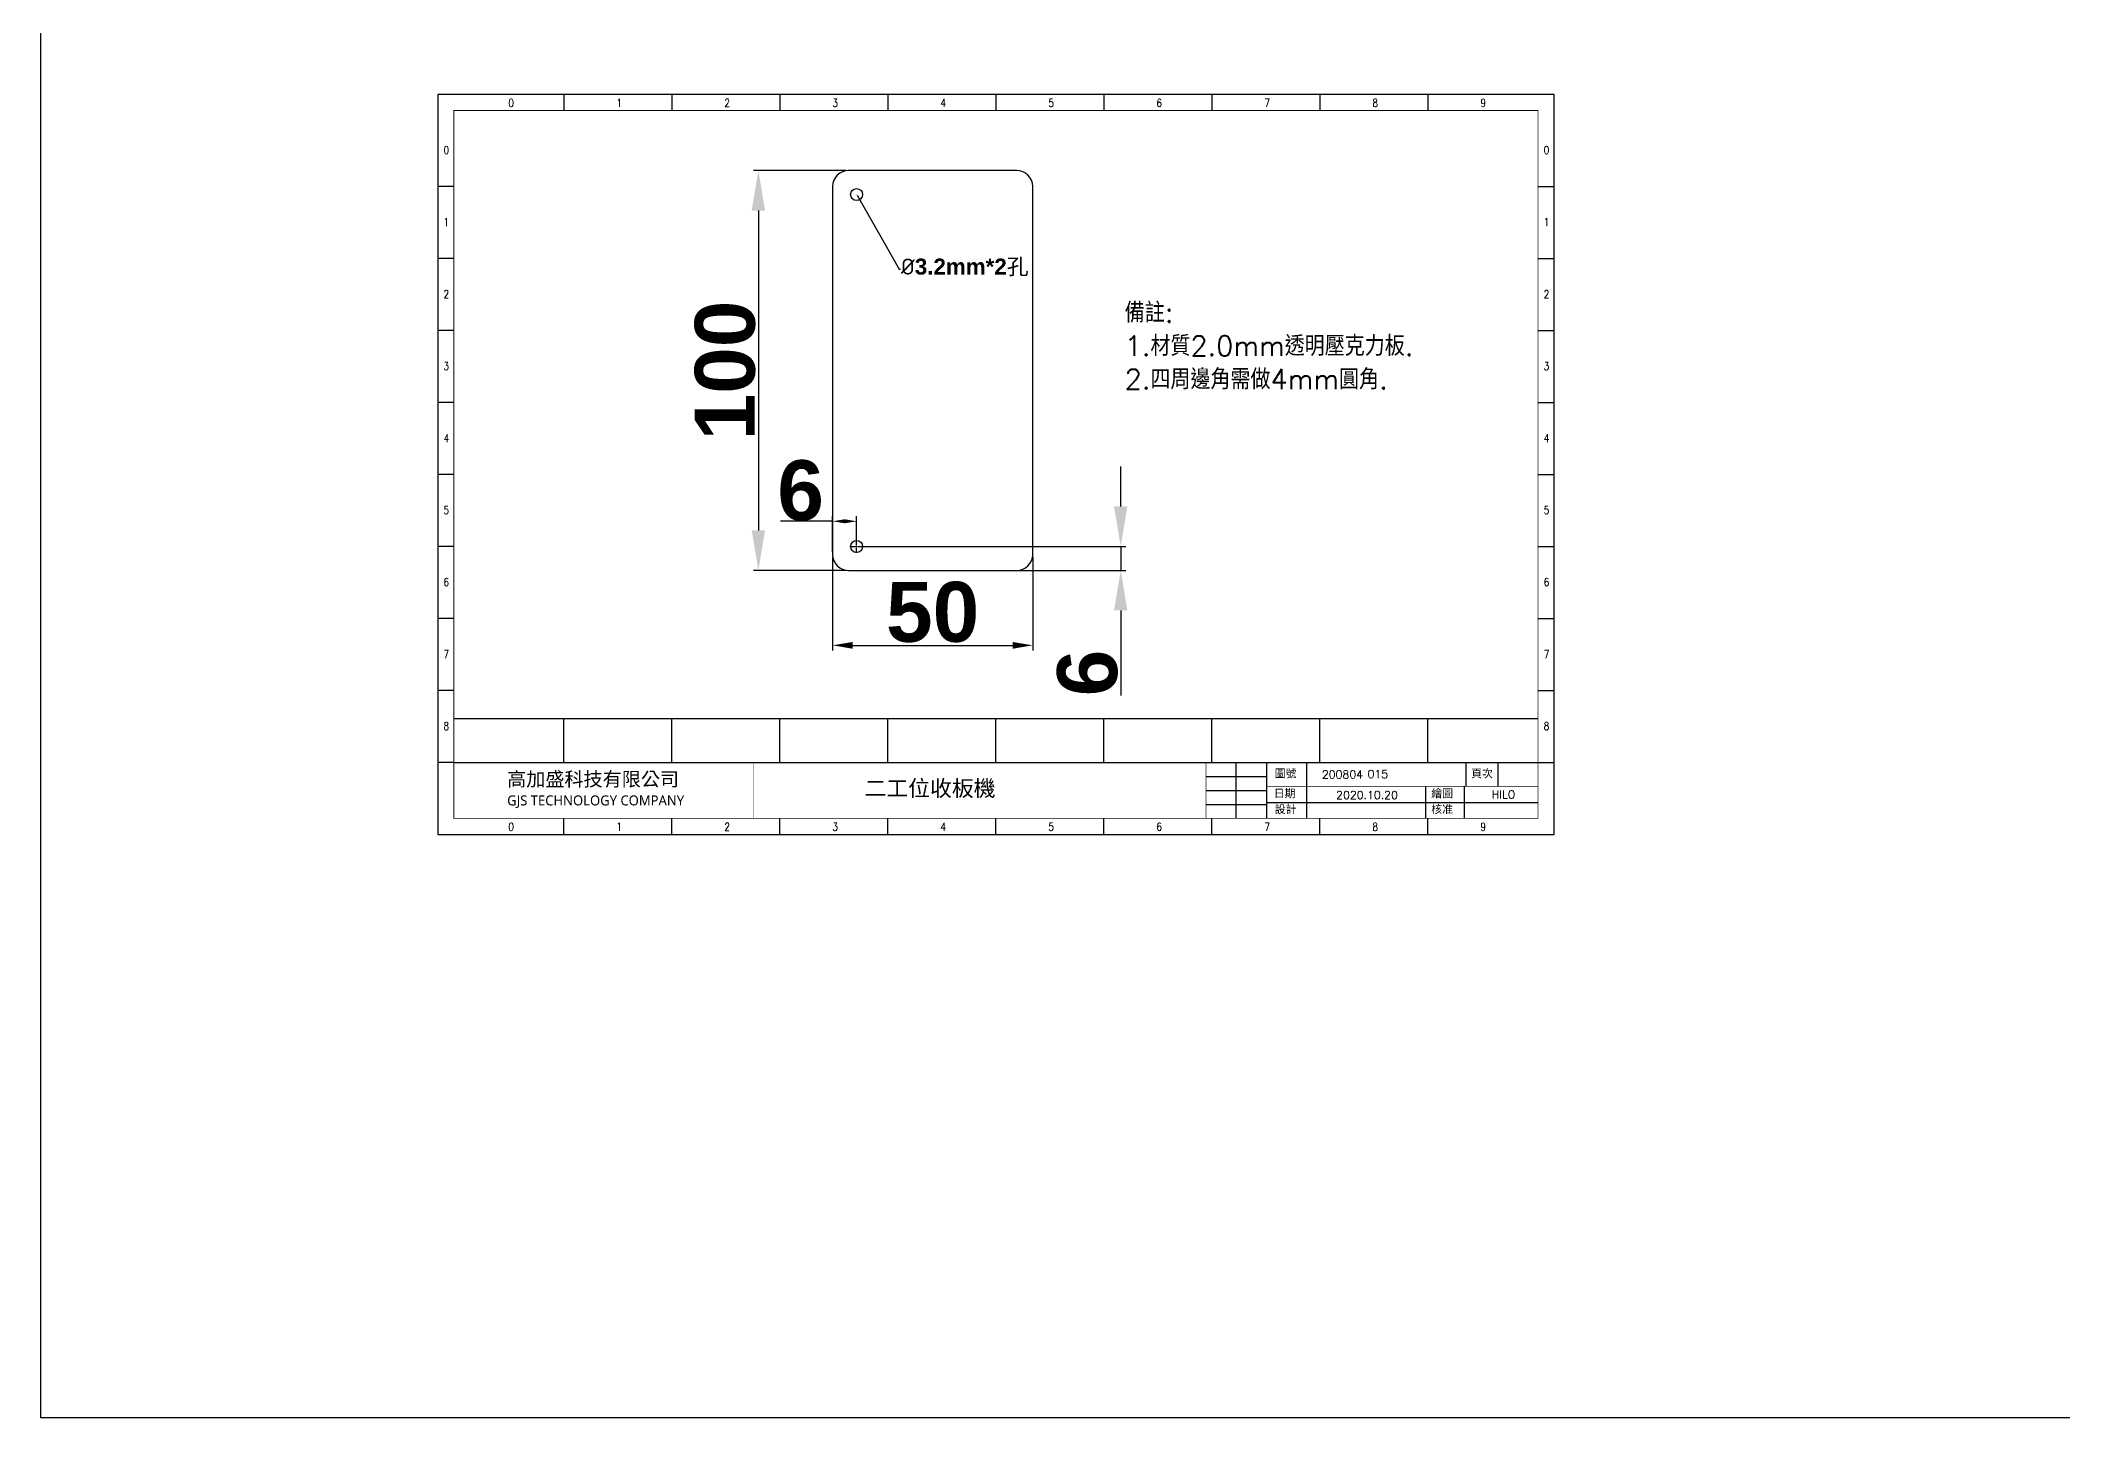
# Model space of a CAD drawing. Header units: millimetres. Extents: x -1721 to 4288, y -273 to 2028.
# Drawn here: x -105 to 400, y -149 to 196 of the extents above; entities that cross this region are included whole.
import ezdxf
from ezdxf import colors
from ezdxf.entities.mleader import LeaderData, LeaderLine
from ezdxf.math import Vec2, Vec3

# ---------------------------------------------------------------- set-up
doc = ezdxf.new("R2010")
doc.units = ezdxf.units.MM
doc.header["$LTSCALE"] = 5
doc.header["$MEASUREMENT"] = 0
doc.layers.get('0').update_dxf_attribs({"linetype": 'CONTINUOUS'})
doc.layers.get('Defpoints').update_dxf_attribs({"linetype": 'CONTINUOUS'})
doc.layers.add('圖框', color=7, linetype='CONTINUOUS')
doc.layers.add('文字', color=4, linetype='CONTINUOUS')
doc.styles.add('chinese', font='simplex.shx', dxfattribs={"height": 2, "bigfont": 'chineset.shx'})
doc.styles.add('MtXpl_', font='mingliub.ttc')
doc.styles.get("Standard").update_dxf_attribs({"font": 'arialbd.ttf', "height": 15})
doc.styles.add('標楷體', font='simplex.shx', dxfattribs={"width": 0.8, "bigfont": 'chineset.shx'})
doc.styles.add('線號', font='simplex.shx', dxfattribs={"height": 1.5, "bigfont": 'chineset.shx'})
doc.dimstyles.new('ISO-25', dxfattribs={"dimtxt": 10, "dimasz": 10, "dimexe": 1.25, "dimexo": 0.625, "dimtad": 1, "dimdsep": 46, "dimtxsty": 'Standard', "dimcen": 2.5, "dimadec": 0, "dimazin": 0, "dimtfac": 1, "dimtmove": 0, "dimatfit": 3, "dimfxl": 1, "dimarcsym": 0})

# ---------------------------------------------------------------- blocks, each defined once
blk = doc.blocks.new('*D53')
at = {"color": 0, "lineweight": -2}
for p, q in [((93.03, 66.53), (93.03, 43.18)), ((143.03, 66.53), (143.03, 43.18)), ((98.03, 44.43), (138.03, 44.43))]:
    blk.add_line(p, q, dxfattribs=at)
at = {"color": 0}
for points in [[(98.03, 45.26), (98.03, 43.59), (93.03, 44.43)], [(138.03, 43.59), (138.03, 45.26), (143.03, 44.43)]]:
    blk.add_solid(points, dxfattribs=at)
at = {"layer": 'Defpoints', "color": 0}
for p in [(93.03, 67.15), (143.03, 67.15), (143.03, 44.43)]:
    blk.add_point(p, dxfattribs=at)
at = {"color": 0, "linetype": 'Continuous', "insert": (118.03, 52.7), "char_height": 15, "attachment_point": 5}
blk.add_mtext('50', dxfattribs=at)
blk = doc.blocks.new('*U52')
at = {"color": 0}
for p, q in [((-1.62, 0), (-0.3, 0)), ((0, 0.3), (0, 1.62)), ((0.3, 0), (1.62, 0)), ((0, -1.62), (0, -0.3))]:
    blk.add_line(p, q, dxfattribs=at)
at = {"color": 0, "linetype": 'Continuous'}
for p, q in [((-0.15, 0), (0.15, 0)), ((0, -0.15), (0, 0.15))]:
    blk.add_line(p, q, dxfattribs=at)
blk = doc.blocks.new('*D54')
at = {"color": 0, "lineweight": -2}
for p, q in [((93.03283, 67.77629), (93.03283, 76.69663)), ((99.03283, 69.77629), (99.03283, 76.69663))]:
    blk.add_line(p, q, dxfattribs=at)
at = {"color": 0, "lineweight": -3}
for p, q in [((93.03283, 75.44663), (80.02783, 75.44663)), ((96.03283, 75.44663), (96.03283, 75.44663))]:
    blk.add_line(p, q, dxfattribs=at)
at = {"color": 0}
for points in [[(96.03283, 75.94663), (96.03283, 74.94663), (93.03283, 75.44663)], [(96.03283, 74.94663), (96.03283, 75.94663), (99.03283, 75.44663)]]:
    blk.add_solid(points, dxfattribs=at)
at = {"layer": 'Defpoints', "color": 0}
for p in [(93.03283, 75.44663), (93.03283, 67.15129), (99.03283, 69.15129)]:
    blk.add_point(p, dxfattribs=at)
at = {"color": 0, "linetype": 'Continuous', "insert": (85.03033, 83.09663), "char_height": 15, "attachment_point": 5}
blk.add_mtext('6', dxfattribs=at)
blk = doc.blocks.new('*D55')
at = {"color": 0, "lineweight": -2}
for p, q in [((165.04, 79.15), (165.04, 89.15)), ((99.66, 69.15), (166.29, 69.15)), ((165.04, 69.15), (165.04, 63.15)), ((97.66, 63.15), (166.29, 63.15)), ((165.04, 53.15), (165.04, 31.9))]:
    blk.add_line(p, q, dxfattribs=at)
at = {"color": 0}
for points in [[(163.37, 79.15), (166.7, 79.15), (165.04, 69.15)], [(166.7, 53.15), (163.37, 53.15), (165.04, 63.15)]]:
    blk.add_solid(points, dxfattribs=at)
at = {"layer": 'Defpoints', "color": 0}
for p in [(99.03, 69.15), (97.03, 63.15), (165.04, 63.15)]:
    blk.add_point(p, dxfattribs=at)
at = {"color": 0, "linetype": 'Continuous', "insert": (156.76, 37.52), "char_height": 15, "attachment_point": 5, "rotation": 90}
blk.add_mtext('6', dxfattribs=at)
blk = doc.blocks.new('*D56')
at = {"color": 0, "lineweight": -2}
for p, q in [((96.41, 163.15), (73.22, 163.15)), ((74.47, 153.15), (74.47, 73.15)), ((96.41, 63.15), (73.22, 63.15))]:
    blk.add_line(p, q, dxfattribs=at)
at = {"color": 0}
for points in [[(76.13, 153.15), (72.8, 153.15), (74.47, 163.15)], [(72.8, 73.15), (76.13, 73.15), (74.47, 63.15)]]:
    blk.add_solid(points, dxfattribs=at)
at = {"layer": 'Defpoints', "color": 0}
for p in [(97.03, 163.15), (74.47, 63.15), (97.03, 63.15)]:
    blk.add_point(p, dxfattribs=at)
at = {"color": 0, "linetype": 'Continuous', "insert": (66.19, 113.15), "char_height": 15, "attachment_point": 5, "rotation": 90}
blk.add_mtext('100', dxfattribs=at)
blk = doc.blocks.new('圖框')
at = {"layer": '圖框'}
for p, q in [((0, 185), (0, 0)), ((279, 185), (0, 185)), ((31.5, 185), (31.5, 181)), ((58.5, 185), (58.5, 181)), ((85.5, 185), (85.5, 181)), ((112.5, 185), (112.5, 181)), ((139.5, 185), (139.5, 181)), ((166.5, 185), (166.5, 181)), ((193.5, 185), (193.5, 181)), ((220.5, 185), (220.5, 181)), ((247.5, 185), (247.5, 181)), ((279, 0), (279, 185)), ((4, 162), (0, 162)), ((275, 162), (279, 162)), ((4, 144), (0, 144)), ((275, 144), (279, 144)), ((4, 126), (0, 126)), ((275, 126), (279, 126)), ((4, 108), (0, 108)), ((275, 108), (279, 108)), ((4, 90), (0, 90)), ((275, 90), (279, 90)), ((4, 72), (0, 72)), ((275, 72), (279, 72)), ((4, 54), (0, 54)), ((275, 54), (279, 54)), ((4, 36), (0, 36)), ((275, 36), (279, 36)), ((4, 28.96), (275, 28.96)), ((31.5, 17.96), (31.5, 28.96)), ((58.5, 17.96), (58.5, 28.96)), ((85.5, 18), (85.5, 29)), ((112.5, 17.96), (112.5, 28.96)), ((139.5, 17.96), (139.5, 28.96)), ((166.5, 17.96), (166.5, 28.96)), ((193.5, 17.96), (193.5, 28.96)), ((220.5, 17.96), (220.5, 28.96)), ((247.5, 17.96), (247.5, 28.96)), ((4, 18), (0, 18)), ((4, 18), (275, 18)), ((199.44, 18), (199.44, 4)), ((207.14, 18), (207.14, 4)), ((217.16, 18), (217.16, 4)), ((257, 18), (257, 12)), ((265, 18), (265, 12)), ((275, 18), (279, 18)), ((192, 14.5), (207.14, 14.5)), ((192, 11), (207.14, 11)), ((192, 7.5), (207.14, 7.5)), ((207.14, 8), (275, 8)), ((0, 0), (279, 0)), ((31.5, 0), (31.5, 4)), ((58.5, 0), (58.5, 4)), ((85.5, 0), (85.5, 4)), ((112.5, 0), (112.5, 4)), ((139.5, 0), (139.5, 4)), ((166.5, 0), (166.5, 4)), ((193.5, 0), (193.5, 4)), ((220.5, 0), (220.5, 4)), ((247.5, 0), (247.5, 4))]:
    blk.add_line(p, q, dxfattribs=at)
at = {"layer": '圖框', "const_width": 0.2}
for points in [[(4, 4), (275, 4), (275, 181), (4, 181)], [(4, 181), (275, 181), (275, 4), (4, 4)]]:
    blk.add_lwpolyline(points, close=True, dxfattribs=at)
at = {"layer": '圖框'}
for points, const_width in [([(4, 18), (275, 18)], 0.2), ([(79, 18), (79, 4)], 0.15), ([(192, 18), (192, 4)], 0.15), ([(207.14, 12), (275, 12)], 0.15)]:
    blk.add_lwpolyline(points, dxfattribs=dict(at, const_width=const_width))
for points in [[(246.85, 12), (246.85, 4)], [(256.58, 12), (256.58, 4)]]:
    blk.add_lwpolyline(points, dxfattribs=at)
at = {"insert": (17.34, 15.57), "char_height": 2, "width": 50.9822, "attachment_point": 1, "style": '線號'}
blk.add_mtext('{\\fMicrosoft JhengHei|b1|i0|c136|p34;\\H1.75x;\\C4;高加盛科技有限公司\\H0.85714x;\\P\\fMicrosoft JhengHei|b0|i0|c136|p34;\\H0.83333x;GJS TECHNOLOGY COMPANY}', dxfattribs=at)
at = {"layer": '圖框', "style": '標楷體', "width": 0.8}
for s, p in [('0', (17.64, 181.9)), ('1', (44.64, 181.9)), ('2', (71.64, 181.9)), ('3', (98.64, 181.9)), ('4', (125.64, 181.9)), ('5', (152.64, 181.9)), ('6', (179.64, 181.9)), ('7', (206.64, 181.9)), ('8', (233.64, 181.9)), ('9', (260.64, 181.9)), ('0', (1.45, 170.09)), ('0', (276.45, 170.09)), ('1', (1.45, 152.09)), ('1', (276.45, 152.09)), ('2', (1.45, 134.09)), ('2', (276.45, 134.09)), ('3', (1.45, 116.09)), ('3', (276.45, 116.09)), ('4', (1.45, 98.09)), ('4', (276.45, 98.09)), ('5', (1.45, 80.09)), ('5', (276.45, 80.09)), ('6', (1.45, 62.09)), ('6', (276.45, 62.09)), ('7', (1.45, 44.09)), ('7', (276.45, 44.09)), ('8', (1.45, 26.09)), ('8', (276.45, 26.09)), ('0', (17.64, 0.9)), ('1', (44.64, 0.9)), ('2', (71.64, 0.9)), ('3', (98.64, 0.9)), ('4', (125.64, 0.9)), ('5', (152.64, 0.9)), ('6', (179.64, 0.9)), ('7', (206.64, 0.9)), ('8', (233.64, 0.9)), ('9', (260.64, 0.9))]:
    blk.add_text(s, height=2, dxfattribs=at).set_placement(p)
at = {"layer": '圖框', "style": 'MtXpl_'}
for s, p in [('圖號', (209.18, 14.24)), ('頁次^J', (258.27, 14.24)), ('日期', (208.95, 9.25)), ('繪圖', (248.31, 9.25)), ('設計', (209.18, 5.29)), ('核准', (248.31, 5.29))]:
    blk.add_text(s, height=2, dxfattribs=at).set_placement(p)

msp = doc.modelspace()

# ---------------------------------------------------------------- linework, layer by layer
for p, q in [((139.033, 163.151), (97.033, 163.151)), ((93.033, 159.151), (93.033, 67.151)), ((143.033, 67.151), (143.033, 159.151)), ((97.033, 63.151), (139.033, 63.151))]:
    msp.add_line(p, q)
msp.add_lwpolyline([(2005.364, 1146.033), (-104.977, 1146.033), (-104.977, -148.663), (2005.364, -148.663)], close=True)
for centre in [(99.033, 157.151), (99.033, 69.151)]:
    msp.add_circle(centre, 1.5)
for centre, start, end in [((97.033, 159.151), 90, 180), ((139.033, 159.151), 0, 90), ((97.033, 67.151), 180, 270), ((139.033, 67.151), 270, 0)]:
    msp.add_arc(centre, 4, start, end)

# ---------------------------------------------------------------- block references
at = {"color": 0, "linetype": 'Continuous'}
msp.add_blockref('圖框', (-5.664, -2.837), dxfattribs=at)
msp.add_blockref('*U52', (99.033, 69.151))

# ---------------------------------------------------------------- texts
at = {"insert": (166.035, 130.141), "char_height": 5, "attachment_point": 1, "style": '線號'}
msp.add_mtext_dynamic_manual_height_columns('備註:\\P1.材質2.0mm透明壓克力板.\\P2.四周邊角需做4mm圓角.', width=78.4073, gutter_width=7.5, heights=[0], dxfattribs=at)
at = {"layer": '文字'}
for s, height, style, p in [('二工位收板機', 4, 'MtXpl_', (101.012, 6.693)), ('200804', 2, 'chinese', (215.319, 11.141)), ('015', 2, 'chinese', (226.728, 11.229)), ('2020.10.20', 2, 'chinese', (218.885, 6.008)), ('HILO', 2, 'chinese', (257.757, 6.13))]:
    msp.add_text(s, height=height, dxfattribs=dict(at, style=style)).set_placement(p)

# ---------------------------------------------------------------- dimensions: what is measured, and where the dimension line sits
dim = msp.add_linear_dim(base=(74.468, 63.151), p1=(97.033, 163.151), p2=(97.033, 63.151), angle=90, dimstyle='ISO-25', override={"dimtxt": 5})
dim.commit()
dim.dimension.update_dxf_attribs({"geometry": '*D56', "text_midpoint": (66.193, 113.151)})
for base, p1, p2, override, picture, middle in [((93.033, 75.447), (99.033, 69.151), (93.033, 67.151), {"dimtxt": 1, "dimasz": 3, "dimgap": 0, "dimlwd": 65533}, '*D54', (85.03, 83.097)), ((143.033, 44.427), (93.033, 67.151), (143.033, 67.151), {"dimasz": 5}, '*D53', (118.033, 52.702))]:
    dim = msp.add_linear_dim(base=base, p1=p1, p2=p2, dimstyle='ISO-25', override=override)
    dim.commit()
    dim.dimension.update_dxf_attribs({"geometry": picture, "text_midpoint": middle})
dim = msp.add_linear_dim(base=(165.038, 63.151), p1=(99.033, 69.151), p2=(97.033, 63.151), angle=90, dimstyle='ISO-25')
dim.commit()
dim.dimension.update_dxf_attribs({"geometry": '*D55', "text_midpoint": (156.763, 37.524)})

# ---------------------------------------------------------------- leaders
ml = msp.add_multileader_mtext('Standard')
ml.set_content('{\\fISOCPEUR|b1|i0|c0|p34;%%C}3.2mm*2{\\fPMingLiU|b1|i0|c136|p18;孔}', color=256)
ml.set_leader_properties()
ml.build(insert=Vec2(0, 0))
ml.multileader.update_dxf_attribs({"text_right_attachment_type": 6, "dogleg_length": 0.36, "arrow_head_size": 0.18})
ctx = ml.context
ctx.base_point, ctx.arrow_head_size, ctx.landing_gap_size, ctx.plane_origin = Vec3(958.433, 424.314), 0.18, 0.09, Vec3(99.033, 157.151)
ctx.right_attachment = 6
notes = []
notes.append((ctx, [(0, (1, 1, 0), (109.655, 138.502), (1, 0), 0.36, [(0, [(99.033, 157.151)], 0, [])])]))
ctx.mtext.insert, ctx.mtext.flow_direction = Vec3(110.105, 141.141), 5
for ctx, leaders in notes:
    for number, flags, end, landing, length, lines in leaders:
        leader = LeaderData()
        leader.index, (leader.has_last_leader_line, leader.has_dogleg_vector, leader.attachment_direction) = number, flags
        leader.last_leader_point, leader.dogleg_vector, leader.dogleg_length = Vec3(end), Vec3(landing), length
        for number, points, colour, breaks in lines:
            line = LeaderLine()
            line.index, line.vertices, line.color, line.breaks = number, Vec3.list(points), colors.encode_raw_color(colour), breaks
            leader.lines.append(line)
        ctx.leaders.append(leader)

doc.saveas('drawing.dxf')
